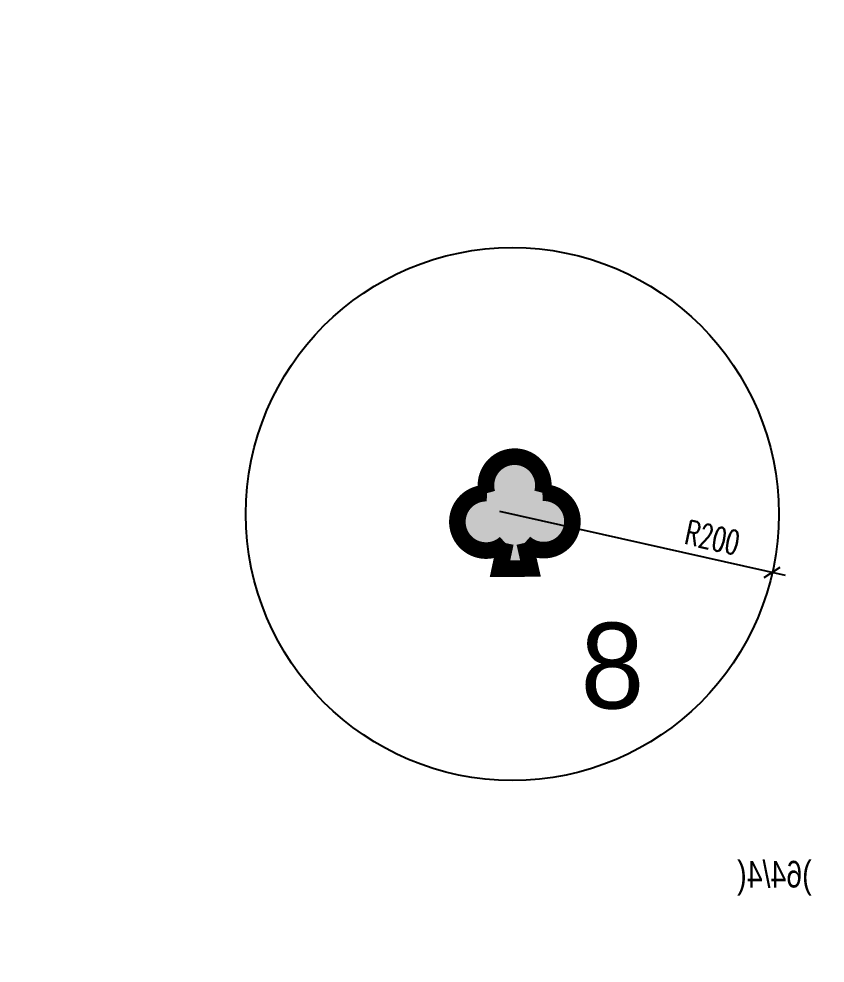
# Model space of a CAD drawing. Header units: metres. Extents: x 22161 to 254982, y -319656 to -11038.
# Drawn here: x 46940 to 47545, y -26822 to -26113 of the extents above; entities that cross this region are included whole.
import ezdxf

# ---------------------------------------------------------------- set-up
doc = ezdxf.new("R2010")
doc.units = ezdxf.units.M
for name, color, linetype in [('H_Txt_100', 151, 'Continuous'), ('j', 4, 'Continuous'), ('SimunEZ', 4, 'Continuous'), ('SimunEZ-Txt', 7, 'Continuous'), ('X_ref_1_Trees', 8, 'Continuous')]:
    doc.layers.add(name, color=color, linetype=linetype)
doc.styles.add('ITALIC', font='italic.shx')
doc.styles.add('MIRYM', font='MIRYM.SHX')
doc.styles.add('txt', font='txt.shx', dxfattribs={"width": 0.65})
doc.styles.add('V5_Heb_Normal', font='sivan_m.shx', dxfattribs={"height": 20})
doc.dimstyles.new('D_dim_100', dxfattribs={"dimtxt": 18, "dimasz": 10, "dimexe": 10, "dimexo": 10, "dimgap": 5, "dimtad": 1, "dimdec": 0, "dimzin": 9, "dimdsep": 46, "dimtxsty": 'txt', "dimblk": 'OBLIQUE', "dimcen": 2.5, "dimdle": 10, "dimadec": 0, "dimazin": 0, "dimtfac": 1, "dimtdec": 0, "dimtmove": 2, "dimatfit": 3, "dimfxl": 5, "dimfxlon": 1, "dimarcsym": 0})
doc.dimstyles.new('dim-a-100', dxfattribs={"dimtxt": 40, "dimasz": 1, "dimexe": 10, "dimexo": 0, "dimgap": 6, "dimtad": 0, "dimdec": 0, "dimrnd": 5, "dimzin": 0, "dimdsep": 46, "dimtxsty": 'ITALIC', "dimblk1": 'R', "dimblk2": 'R', "dimsah": 1, "dimcen": 0.01, "dimse1": 1, "dimse2": 1, "dimclrd": 1, "dimclrt": 3, "dimadec": 0, "dimazin": 0, "dimtfac": 1, "dimtdec": 0, "dimtix": 1, "dimtmove": 2, "dimatfit": 3, "dimldrblk": 'R', "dimfxl": 1, "dimtolj": 1, "dimtzin": 0, "dimarcsym": 0})

# ---------------------------------------------------------------- blocks, each defined once
blk = doc.blocks.new('R')
blk.add_line((1.819e-12, 6), (-1.819e-12, -6))
blk.add_circle((0, 0), 2)
blk = doc.blocks.new('*D9490')
at = {"layer": 'Defpoints', "color": 0}
for p in [(22160.54159434605, -11038.28453964973), (254981.9568371618, -319594.1158186977), (254889.5130162377, -319637.3899955266)]:
    blk.add_point(p, dxfattribs=at)
at = {"layer": 'j', "color": 1, "lineweight": -2}
for p, q in [((254969.2452373891, -319577.2602106709), (254889.5130162377, -319637.3899955266)), ((254970.0436454507, -319576.6580939321), (254970.8420535124, -319576.0559771934)), ((254888.714608176, -319637.9921122654), (254887.9162001144, -319638.5942290041))]:
    blk.add_line(p, q, dxfattribs=at)
for p, rotation in [((254969.2452373891, -319577.2602106709), 217.0216487905008), ((254889.5130162377, -319637.3899955266), 37.02164879050087)]:
    blk.add_blockref('R', p, dxfattribs=dict(at, rotation=rotation))
at = {"layer": 'j', "color": 3, "insert": (254929.3791268134, -319607.3251030988), "char_height": 40, "attachment_point": 5, "rotation": 217.02164879050085, "style": 'ITALIC'}
blk.add_mtext('\\A1;100', dxfattribs=at)
blk = doc.blocks.new('_Oblique')
at = {"color": 0, "linetype": 'ByBlock', "lineweight": -2}
blk.add_line((-0.5, -0.5), (0.5, 0.5), dxfattribs=at)
blk = doc.blocks.new('*D13127')
at = {"layer": 'Defpoints', "color": 0, "transparency": 16777216}
for p in [(-1159.836466064366, -937.9036209792558), (-964.6894329805679, -981.6944359818344)]:
    blk.add_point(p, dxfattribs=at)
at = {"layer": 'X_ref_1_Trees', "color": 0, "lineweight": -2, "transparency": 16777216}
blk.add_line((-1169.593817718556, -935.7140802291268), (-954.9320813263779, -983.8839767319633), dxfattribs=at)
at = {"layer": 'X_ref_1_Trees', "color": 0, "lineweight": -2, "transparency": 16777216, "xscale": 10, "yscale": 10, "zscale": 10, "rotation": 347.3523917756233}
blk.add_blockref('_Oblique', (-964.6894329805679, -981.6944359818344), dxfattribs=at)
at = {"layer": 'X_ref_1_Trees', "color": 0, "transparency": 16777216, "insert": (-1009.606718938605, -955.6280559641908), "char_height": 18, "attachment_point": 5, "rotation": 347.35239177562335, "style": 'txt'}
blk.add_mtext('R200', dxfattribs=at)
blk = doc.blocks.new('Trees01')
at = {"layer": 'SimunEZ'}
blk.add_hatch(color=160, dxfattribs=at).paths.add_polyline_path([(-1178.852816052291, -922.2341912026743, 1.485915358357005), (-1164.999700165841, -959.695928529952), (-1169.085159442875, -978.9445282082299), (-1146.204520031366, -978.7769626314978), (-1150.571458912942, -959.5902638073305, 1.485915358357354), (-1137.268498971614, -921.9296498830656, 1.310423017674966)])
at = {"layer": 'SimunEZ', "color": 7, "const_width": 12.4700179968}
blk.add_lwpolyline([(-1137.268498971614, -921.9296498830656, 1.310423017674985), (-1178.852816052291, -922.2341912026743, 1.485915358357339), (-1164.999700165841, -959.695928529952), (-1169.085159442875, -978.9445282082299), (-1146.204520031366, -978.7769626314978), (-1150.571458912942, -959.5902638073305, 1.485915358357355)], format="xyb", close=True, dxfattribs=at)
at = {"layer": 'X_ref_1_Trees', "color": 1, "true_color": 0xff0000}
blk.add_circle((-1159.836466064367, -937.9036209792557), 200, dxfattribs=at)
at = {"layer": 'SimunEZ-Txt', "color": 7, "style": 'MIRYM'}
blk.add_text('8', height=64.3508532023018, rotation=0.315076934004823, dxfattribs=at).set_placement((-1108.558904781494, -1084.010001772199, -67890.20250869646))
at = {"layer": 'X_ref_1_Trees', "color": 1, "true_color": 0xff0000}
dim = blk.add_radius_dim(center=(-1159.836466064367, -937.9036209792557), mpoint=(-964.6894329805692, -981.6944359818343), dimstyle='D_dim_100', dxfattribs=at)
dim.commit()
dim.dimension.update_dxf_attribs({"geometry": '*D13127', "text_midpoint": (-1009.606718938607, -955.6280559641907), "dimtype": 132, "insert": (-1.364242052659392e-12, 1.13686837721616e-13)})

msp = doc.modelspace()

# ---------------------------------------------------------------- block references
at = {"layer": 'X_ref_1_Trees'}
msp.add_blockref('Trees01', (48470.28906041037, -25547.18788036459, 67890.20250869646), dxfattribs=at)

# ---------------------------------------------------------------- texts
at = {"layer": 'H_Txt_100', "style": 'V5_Heb_Normal', "text_generation_flag": 2, "width": 0.8}
msp.add_text(')64/4(', height=20, dxfattribs=at).set_placement((47535.14909359046, -26765.43262836634, 67890.20250869646))

# ---------------------------------------------------------------- dimensions: what is measured, and where the dimension line sits
at = {"layer": 'j', "color": 2}
dim = msp.add_linear_dim(base=(254889.5130162377, -319637.3899955266, 75000), p1=(254981.9568371618, -319594.1158186977, 75000), p2=(22160.54159434605, -11038.28453964973, 75000), angle=37.02164879051453, dimstyle='dim-a-100', override={"dimfxl": 10, "dimfxlon": 1, "dimarcsym": 1}, dxfattribs=at)
dim.commit()
dim.dimension.update_dxf_attribs({"geometry": '*D9490', "text_midpoint": (254929.3791268134, -319607.3251030988, 75000)})

doc.saveas('drawing.dxf')
